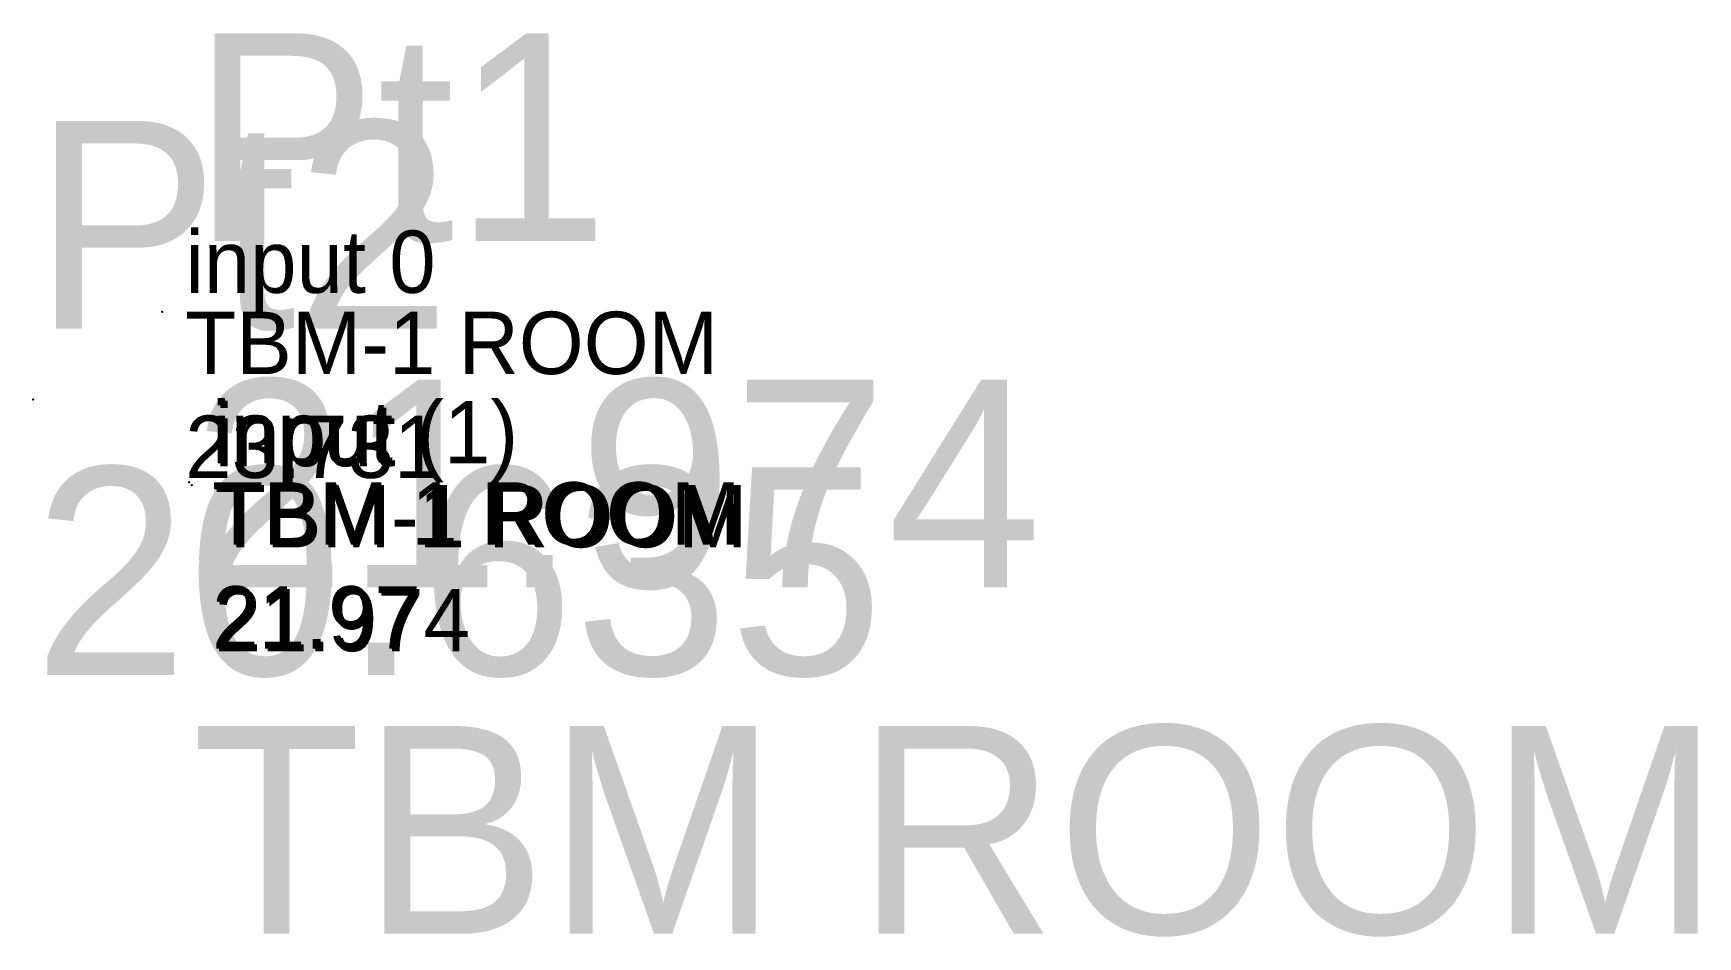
# Model space of a CAD drawing. Header units: metres. Extents: x 169978 to 830021, y 964681 to 1014880.
# Drawn here: x 182666.313 to 182670.316, y 981718.886 to 981721.06 of the extents above; entities that cross this region are included whole.
import ezdxf

# ---------------------------------------------------------------- set-up
doc = ezdxf.new("R2010")
doc.units = ezdxf.units.M

msp = doc.modelspace()

# ---------------------------------------------------------------- linework, layer by layer
at = {"layer": 'MDU TO TN 3MVN TOMLMR  CH 0-400 TO 5-800_SurveyPoint'}
for p in [(182666.313, 981720.179, 20.635), (182666.694, 981719.973, 21.974)]:
    msp.add_point(p, dxfattribs=at)
at = {"layer": 'TN TO MDU CS L.H.S CH 10-800 TO 14-600_Survey'}
for p in [(182666.6228, 981720.39, 23.7309), (182666.6876, 981719.9795, 21.9702), (182666.694, 981719.973, 21.974)]:
    msp.add_point(p, dxfattribs=at)

# ---------------------------------------------------------------- texts
at = {"layer": 'MDU TO TN 3MVN TOMLMR  CH 0-400 TO 5-800_SurveyPoint', "color": 7, "char_height": 0.5, "attachment_point": 4}
for s, insert, width in [('Pt1\\P21.974\\PTBM ROOM', (182666.694, 981719.973, 21.974), 4.5), ('Pt2\\P20.635', (182666.313, 981720.179, 20.635), 3)]:
    msp.add_mtext(s, dxfattribs=dict(at, insert=insert, width=width))
at = {"layer": 'TN TO MDU CS L.H.S CH 10-800 TO 14-600_Code', "char_height": 0.15, "attachment_point": 1}
for s, insert, width in [(' TBM-1 ROOM', (182666.6228, 981720.39, 23.7309), 1.65), (' TBM 1 ROOM ', (182666.6876, 981719.9795, 21.9702), 1.8), (' TBM-1 ROOM', (182666.694, 981719.973, 21.974), 1.65)]:
    msp.add_mtext(s, dxfattribs=dict(at, insert=insert, width=width))
at = {"layer": 'TN TO MDU CS L.H.S CH 10-800 TO 14-600_Height', "char_height": 0.15, "attachment_point": 1}
for s, insert, width in [('\\P 23.731', (182666.6228, 981720.39, 23.7309), 1.08), ('\\P 21.97', (182666.6876, 981719.9795, 21.9702), 0.96), ('\\P 21.974', (182666.694, 981719.973, 21.974), 1.08)]:
    msp.add_mtext(s, dxfattribs=dict(at, insert=insert, width=width))
at = {"layer": 'TN TO MDU CS L.H.S CH 10-800 TO 14-600_Name', "char_height": 0.15, "attachment_point": 7}
for s, insert, width in [(' input 0', (182666.6228, 981720.39, 23.7309), 1.2), (' input (1)', (182666.6876, 981719.9795, 21.9702), 1.5), (' input ', (182666.694, 981719.973, 21.974), 1.05)]:
    msp.add_mtext(s, dxfattribs=dict(at, insert=insert, width=width))

doc.saveas('drawing.dxf')
